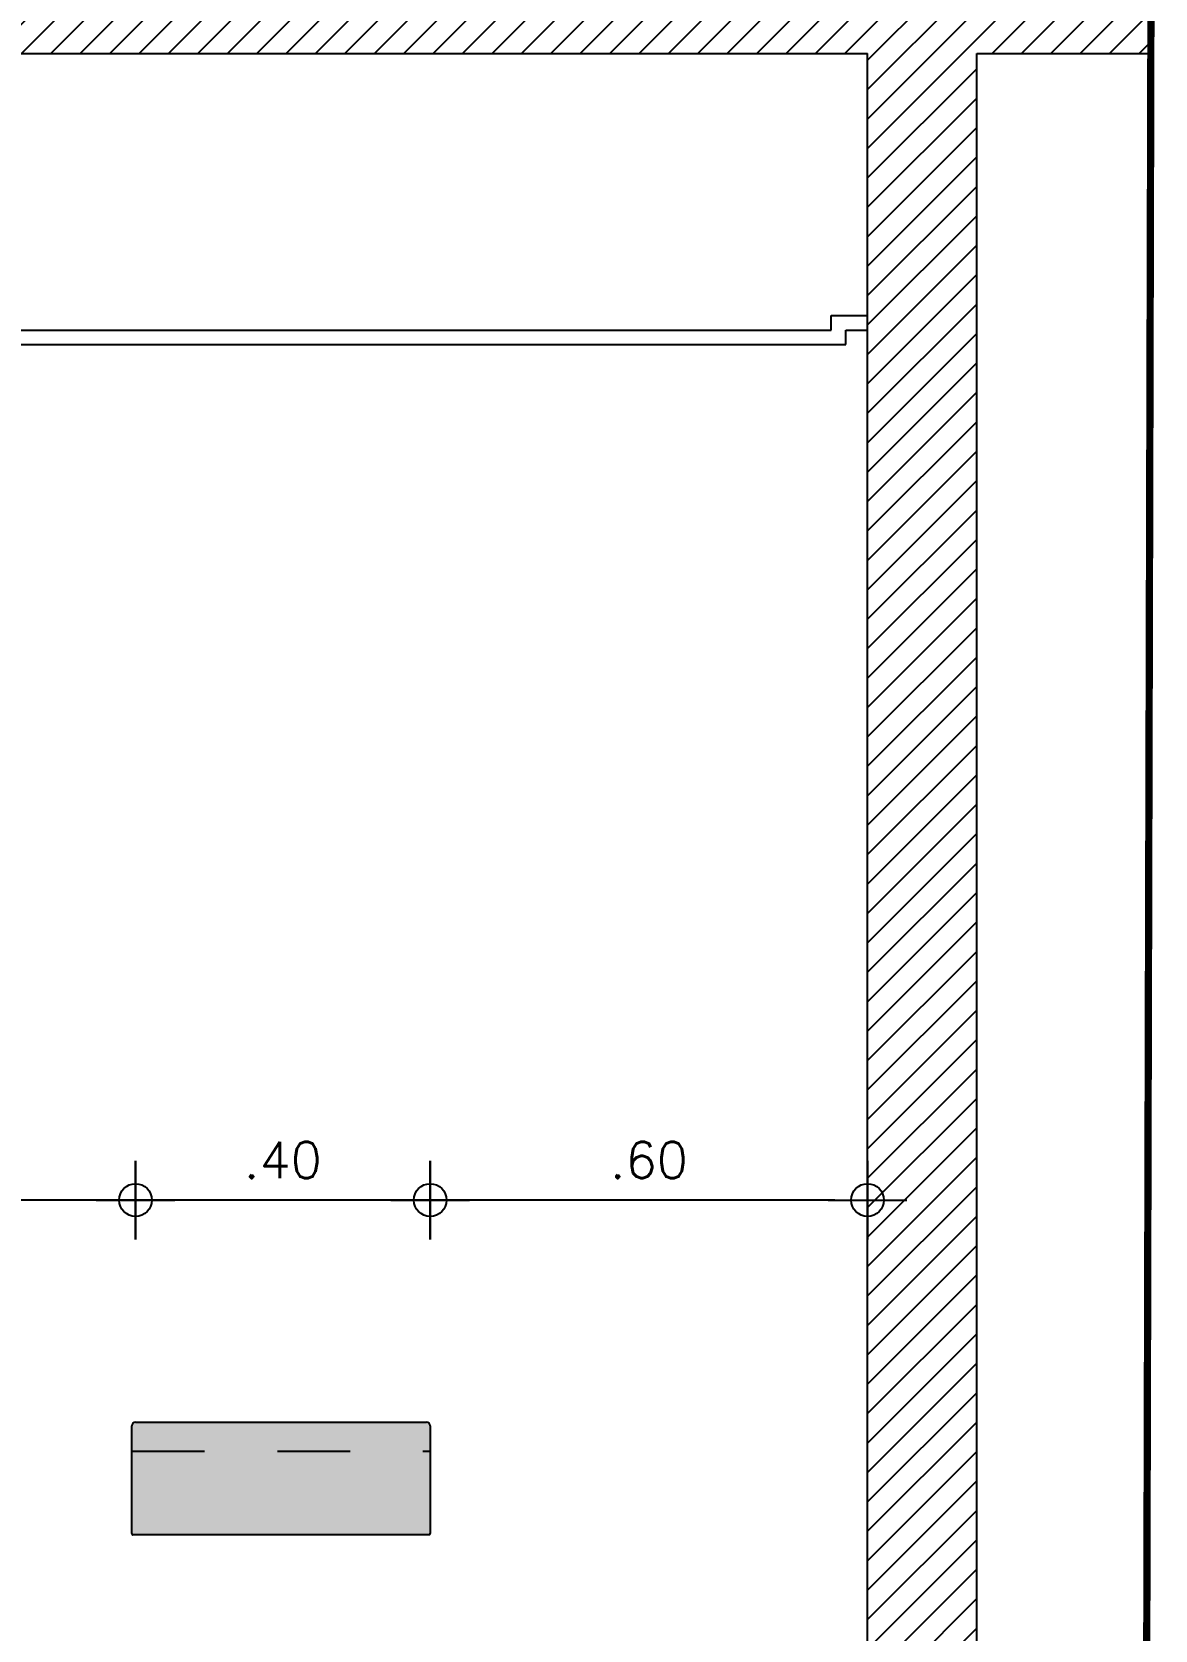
# Model space of a CAD drawing. Header units: millimetres. Extents: x 2182 to 2335, y 1488 to 1614.
# Drawn here: x 2327.969 to 2329.512, y 1505.944 to 1508.139 of the extents above; entities that cross this region are included whole.
import ezdxf

# ---------------------------------------------------------------- set-up
doc = ezdxf.new("R2010")
doc.units = ezdxf.units.MM
doc.linetypes.add('DIVIDE', pattern=[1.25, 0.5, -0.25, 0, -0.25, 0, -0.25])
doc.linetypes.add('HIDDEN2', pattern=[0.1875, 0.125, -0.0625])
for name, color, linetype in [('AI-Equip san', 1, 'Continuous'), ('COTA', 250, 'Continuous'), ('Hachura', 8, 'Continuous'), ('PAREDE', 7, 'Continuous'), ('TEXTO', 7, 'Continuous')]:
    doc.layers.add(name, color=color, linetype=linetype)
doc.layers.add('AI-Hatch equip san', color=255, linetype='Continuous', lineweight=0)
doc.styles.add('NORMAL', font='romans.shx')
doc.dimstyles.new('D25', dxfattribs={"dimtxt": 0.05, "dimasz": 0.045, "dimexe": 0.18, "dimexo": 0.0625, "dimgap": 0.03, "dimtad": 1, "dimzin": 4, "dimdsep": 46, "dimtxsty": 'NORMAL', "dimblk1": 'DOT1', "dimblk2": 'DOT1', "dimsah": 1, "dimcen": 0.045, "dimse1": 1, "dimse2": 1, "dimclrd": 256, "dimclre": 256, "dimclrt": 7, "dimaunit": 1, "dimadec": 0, "dimazin": 0, "dimtfac": 1, "dimtix": 1, "dimtmove": 2, "dimatfit": 3, "dimldrblk": 'SMALL', "dimfxl": 1, "dimtvp": 1.75, "dimtolj": 1, "dimtzin": 0, "dimarcsym": 0})

# ---------------------------------------------------------------- blocks, each defined once
blk = doc.blocks.new('CUBA DE SEMI ENCAIXE DECA - L830 - VISTA')
at = {"layer": 'AI-Hatch equip san'}
blk.add_hatch(color=256, dxfattribs=at).paths.add_polyline_path([(0.205, 0.1499), (0.205, 0.002, -0.414214), (0.203, 0), (-0.203, 0, -0.414223), (-0.205, 0.002), (-0.205, 0.1499, -0.414214), (-0.1999, 0.155), (-0.0835, 0.155), (-0.0833, 0.155), (0.1999, 0.155, -0.414214)])
for p, q in [((-0.1999, 0.155), (-0.0835, 0.155)), ((-0.205, 0.002), (-0.205, 0.1499)), ((0.205, 0.1499), (0.205, 0.002)), ((0.203, 0), (-0.203, 0))]:
    blk.add_line(p, q)
for points in [[(-0.0833, 0.155), (0.1999, 0.155)], [(0.1845, 0.155), (0.1999, 0.155)], [(0.1845, 0.155), (0.1999, 0.155)]]:
    blk.add_lwpolyline(points)
at = {"color": 1, "linetype": 'HIDDEN2', "ltscale": 0.3}
blk.add_lwpolyline([(-0.205, 0.115), (0.205, 0.115)], dxfattribs=at)
for centre, radius, start, end in [((-0.1999, 0.1499), 0.00507, 90, 180), ((0.1999, 0.1499), 0.00507, 360, 90), ((-0.203, 0.002), 0.00203, 180, 270.0019), ((0.203, 0.002), 0.00203, 270, 0)]:
    blk.add_arc(centre, radius, start, end)
blk = doc.blocks.new('DOT1')
for p, q in [((0, 1.2), (0, -1.2)), ((-1.2, 0), (1.2, 0))]:
    blk.add_line(p, q)
blk.add_circle((0, 0), 0.5)
blk = doc.blocks.new('*D900')
at = {"layer": 'COTA', "linetype": 'Continuous', "lineweight": -2, "transparency": 16777216}
blk.add_line((2327.6226, 1506.3345), (2327.6226, 1507.6645), dxfattribs=at)
at = {"layer": 'Defpoints', "color": 0, "linetype": 'Continuous', "transparency": 16777216}
for p in [(2327.6226, 1507.7095), (2329.0867, 1507.7095), (2327.4917, 1506.2895)]:
    blk.add_point(p, dxfattribs=at)
at = {"layer": 'COTA', "linetype": 'Continuous', "lineweight": -2, "transparency": 16777216, "xscale": 0.045, "yscale": 0.045, "zscale": 0.045}
for p, rotation in [((2327.6226, 1507.7095), 90), ((2327.6226, 1506.2895), 270)]:
    blk.add_blockref('DOT1', p, dxfattribs=dict(at, rotation=rotation))
at = {"layer": 'COTA', "color": 7, "linetype": 'Continuous', "transparency": 16777216, "insert": (2327.5676, 1506.9995), "char_height": 0.05, "attachment_point": 5, "rotation": 90, "style": 'NORMAL'}
blk.add_mtext('\\A1;1.42', dxfattribs=at)
blk = doc.blocks.new('_Small')
at = {"color": 0, "linetype": 'ByBlock', "lineweight": -2}
blk.add_circle((0, 0), 0.25, dxfattribs=at)
blk = doc.blocks.new('*D901')
at = {"layer": 'COTA', "linetype": 'Continuous', "lineweight": -2, "transparency": 16777216}
blk.add_line((2329.0717, 1506.5345), (2328.5608, 1506.5345), dxfattribs=at)
at = {"layer": 'Defpoints', "color": 0, "linetype": 'Continuous', "transparency": 16777216}
for p in [(2328.5158, 1506.5345), (2328.5158, 1506.2245), (2329.1167, 1506.1895)]:
    blk.add_point(p, dxfattribs=at)
at = {"layer": 'COTA', "linetype": 'Continuous', "lineweight": -2, "transparency": 16777216, "xscale": 0.045, "yscale": 0.045, "zscale": 0.045, "rotation": 180}
blk.add_blockref('DOT1', (2328.5158, 1506.5345), dxfattribs=at)
at = {"layer": 'COTA', "linetype": 'Continuous', "lineweight": -2, "transparency": 16777216, "xscale": 0.045, "yscale": 0.045, "zscale": 0.045}
blk.add_blockref('DOT1', (2329.1167, 1506.5345), dxfattribs=at)
at = {"layer": 'COTA', "color": 7, "linetype": 'Continuous', "transparency": 16777216, "insert": (2328.8163, 1506.5895), "char_height": 0.05, "attachment_point": 5, "style": 'NORMAL'}
blk.add_mtext('\\A1;.60', dxfattribs=at)
blk = doc.blocks.new('*D902')
at = {"layer": 'COTA', "linetype": 'Continuous', "lineweight": -2, "transparency": 16777216}
blk.add_line((2328.4708, 1506.5345), (2328.1559, 1506.5345), dxfattribs=at)
at = {"layer": 'Defpoints', "color": 0, "linetype": 'Continuous', "transparency": 16777216}
for p in [(2328.1109, 1506.5345), (2328.1109, 1506.2295), (2328.5158, 1506.2245)]:
    blk.add_point(p, dxfattribs=at)
at = {"layer": 'COTA', "linetype": 'Continuous', "lineweight": -2, "transparency": 16777216, "xscale": 0.045, "yscale": 0.045, "zscale": 0.045, "rotation": 180}
blk.add_blockref('DOT1', (2328.1109, 1506.5345), dxfattribs=at)
at = {"layer": 'COTA', "linetype": 'Continuous', "lineweight": -2, "transparency": 16777216, "xscale": 0.045, "yscale": 0.045, "zscale": 0.045}
blk.add_blockref('DOT1', (2328.5158, 1506.5345), dxfattribs=at)
at = {"layer": 'COTA', "color": 7, "linetype": 'Continuous', "transparency": 16777216, "insert": (2328.3134, 1506.5895), "char_height": 0.05, "attachment_point": 5, "style": 'NORMAL'}
blk.add_mtext('\\A1;.40', dxfattribs=at)
blk = doc.blocks.new('*D903')
at = {"layer": 'COTA', "linetype": 'Continuous', "lineweight": -2, "transparency": 16777216}
blk.add_line((2328.0659, 1506.5345), (2327.5367, 1506.5345), dxfattribs=at)
at = {"layer": 'Defpoints', "color": 0, "linetype": 'Continuous', "transparency": 16777216}
for p in [(2327.4917, 1507.1895), (2327.4917, 1506.5345), (2328.1109, 1506.2295)]:
    blk.add_point(p, dxfattribs=at)
at = {"layer": 'COTA', "linetype": 'Continuous', "lineweight": -2, "transparency": 16777216, "xscale": 0.045, "yscale": 0.045, "zscale": 0.045, "rotation": 180}
blk.add_blockref('DOT1', (2327.4917, 1506.5345), dxfattribs=at)
at = {"layer": 'COTA', "linetype": 'Continuous', "lineweight": -2, "transparency": 16777216, "xscale": 0.045, "yscale": 0.045, "zscale": 0.045}
blk.add_blockref('DOT1', (2328.1109, 1506.5345), dxfattribs=at)
at = {"layer": 'COTA', "color": 7, "linetype": 'Continuous', "transparency": 16777216, "insert": (2327.8013, 1506.5895), "char_height": 0.05, "attachment_point": 5, "style": 'NORMAL'}
blk.add_mtext('\\A1;.62', dxfattribs=at)
blk = doc.blocks.new('*D896')
at = {"layer": 'COTA', "linetype": 'Continuous', "lineweight": -2, "transparency": 16777216}
blk.add_line((2327.2726, 1507.1406), (2327.2726, 1505.3306), dxfattribs=at)
at = {"layer": 'Defpoints', "color": 0, "linetype": 'Continuous', "transparency": 16777216}
for p in [(2328.1626, 1507.1856), (2327.2726, 1505.2856), (2328.1626, 1505.2856)]:
    blk.add_point(p, dxfattribs=at)
at = {"layer": 'COTA', "linetype": 'Continuous', "lineweight": -2, "transparency": 16777216, "xscale": 0.045, "yscale": 0.045, "zscale": 0.045}
for p, rotation in [((2327.2726, 1507.1856), 90), ((2327.2726, 1505.2856), 270)]:
    blk.add_blockref('DOT1', p, dxfattribs=dict(at, rotation=rotation))
at = {"layer": 'COTA', "color": 7, "linetype": 'Continuous', "transparency": 16777216, "insert": (2327.2176, 1506.2356), "char_height": 0.05, "attachment_point": 5, "rotation": 90, "style": 'NORMAL'}
blk.add_mtext('\\A1;1.90', dxfattribs=at)

msp = doc.modelspace()

# ---------------------------------------------------------------- hatches: boundary and pattern name
at = {"layer": 'Hachura'}
h = msp.add_hatch(dxfattribs=at)
h.set_pattern_fill('ANSI31', color=256, scale=0.009, angle=-180)
h.set_pattern_definition([(225, (819.23725, 3825.480097), (0.02020557627, -0.02020557627), [])])
h.paths.add_polyline_path([(2326.6917, 1508.1095), (2329.1167, 1508.1095), (2329.1167, 1505.2895), (2329.2667, 1505.2895), (2329.2667, 1508.1095), (2329.5067, 1508.1095), (2329.5067, 1508.2595), (2329.2667, 1508.2595), (2329.2667, 1508.4095), (2329.1167, 1508.4095), (2329.1167, 1508.2595), (2326.6917, 1508.2595), (2326.6917, 1508.4095), (2326.5417, 1508.4095), (2326.5417, 1505.2895), (2326.6917, 1505.2895)])

# ---------------------------------------------------------------- linework, layer by layer
at = {"layer": 'PAREDE'}
for p, q in [((2329.5067, 1508.1095), (2329.5067, 1508.4095)), ((2326.6917, 1508.1095), (2329.1167, 1508.1095)), ((2329.1167, 1505.2895), (2329.1167, 1508.1095)), ((2329.2667, 1505.2895), (2329.2667, 1508.1095)), ((2329.2667, 1508.1095), (2329.5067, 1508.1095)), ((2329.0667, 1507.7295), (2329.0667, 1507.7495)), ((2329.0667, 1507.7495), (2329.1167, 1507.7495)), ((2326.7417, 1507.7295), (2329.0667, 1507.7295)), ((2329.0867, 1507.7095), (2329.0867, 1507.7295)), ((2329.0867, 1507.7295), (2329.1167, 1507.7295)), ((2326.7217, 1507.7095), (2329.0867, 1507.7095))]:
    msp.add_line(p, q, dxfattribs=at)
at = {"layer": 'TEXTO', "color": 10, "linetype": 'DIVIDE', "const_width": 0.01}
msp.add_lwpolyline([(2329.4982, 1505.0879), (2326.4304, 1505.1039), (2326.4389, 1508.4255), (2329.5067, 1508.4095)], close=True, dxfattribs=at)

# ---------------------------------------------------------------- block references
at = {"layer": 'AI-Equip san'}
msp.add_blockref('CUBA DE SEMI ENCAIXE DECA - L830 - VISTA', (2328.3108, 1506.0745), dxfattribs=at)

# ---------------------------------------------------------------- dimensions: what is measured, and where the dimension line sits
at = {"layer": 'COTA', "color": 2, "linetype": 'Continuous'}
for base, p1, p2, picture, middle in [((2327.6226, 1507.7095), (2327.4917, 1506.2895), (2329.0867, 1507.7095), '*D900', (2327.5676, 1506.9995)), ((2327.2726, 1505.2856), (2328.1626, 1507.1856), (2328.1626, 1505.2856), '*D896', (2327.2176, 1506.2356))]:
    dim = msp.add_linear_dim(base=base, p1=p1, p2=p2, angle=90, dimstyle='D25', dxfattribs=at)
    dim.commit()
    dim.dimension.update_dxf_attribs({"geometry": picture, "text_midpoint": middle})
for base, p1, p2, picture, middle in [((2327.4917, 1506.5345), (2328.1109, 1506.2295), (2327.4917, 1507.1895), '*D903', (2327.8013, 1506.5895)), ((2328.1109, 1506.5345), (2328.5158, 1506.2245), (2328.1109, 1506.2295), '*D902', (2328.3134, 1506.5895)), ((2328.5158, 1506.5345), (2329.1167, 1506.1895), (2328.5158, 1506.2245), '*D901', (2328.8163, 1506.5895))]:
    dim = msp.add_linear_dim(base=base, p1=p1, p2=p2, dimstyle='D25', dxfattribs=at)
    dim.commit()
    dim.dimension.update_dxf_attribs({"geometry": picture, "text_midpoint": middle})

doc.saveas('drawing.dxf')
